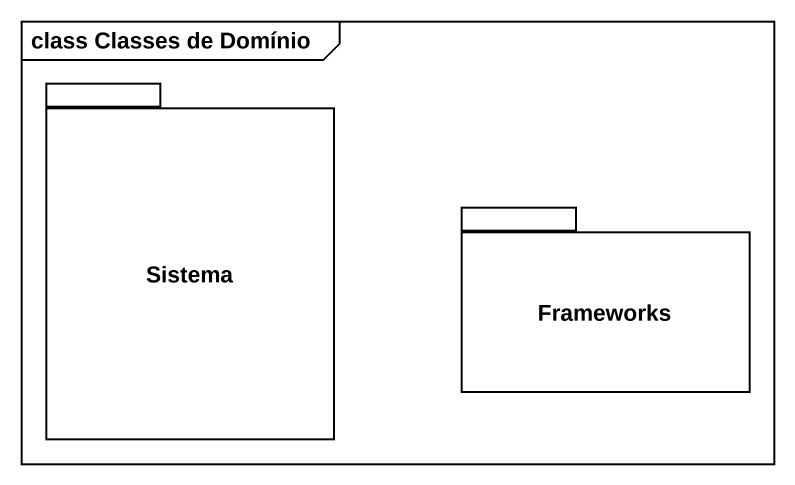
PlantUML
@startuml
mainframe class Classes de Domínio
package Sistema {
}
package Frameworks {
}
@enduml
